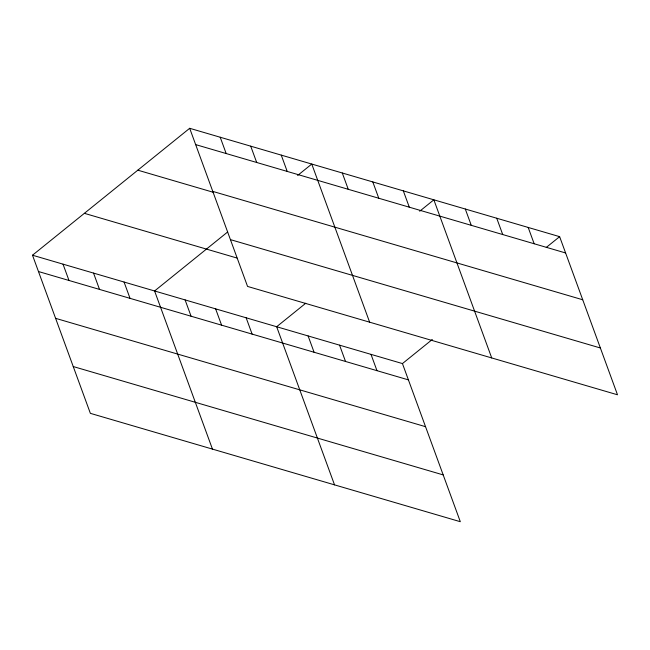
<?xml version="1.0" encoding="UTF-8"?>
<svg xmlns="http://www.w3.org/2000/svg" width="650" height="650" viewBox="0 0 650 650"><rect width="100%" height="100%" fill="white"/><g stroke="black" fill="none" stroke-linecap="round" stroke-linejoin="round"><path stroke-width="0.97" d="M32.5 255.214L402.447 363.577L460.314 521.706L90.366 413.343L32.5 255.214L189.686 128.294L559.634 236.657L617.5 394.786L247.553 286.423L189.686 128.294M227.671 231.953L154.586 290.973L212.453 449.109M297.619 175.476L311.764 164.052L369.631 322.181M305.744 303.249L276.664 326.731L334.531 484.868M419.705 211.234L433.851 199.81L491.717 357.939M402.447 363.577L432.315 339.463M546.268 247.439L559.634 236.657M195.65 144.601L565.597 252.964M212.778 191.401L582.725 299.764M137.816 170.178L213.159 192.246M230.425 239.623L600.372 347.986M84.37 213.33L236.974 258.034M38.472 271.529L408.419 379.884M55.591 318.329L425.547 426.684M73.239 366.543L443.194 474.906M528.19 227.443L534.154 243.75M496.738 218.229L502.71 234.544M465.294 209.024L471.266 225.331M403.325 190.873L409.297 207.179M372.808 181.935L378.779 198.242M342.29 172.989L348.254 189.304M371.004 354.364L376.976 370.671M281.247 155.114L287.211 171.421M339.56 345.158L345.524 361.465M250.721 146.169L256.693 162.484M308.116 335.944L314.08 352.251M220.204 137.231L226.176 153.538M246.147 317.793L252.111 334.1M215.621 308.856L221.593 325.162M185.104 299.918L191.076 316.225M124.061 282.035L130.032 298.342M93.543 273.098L99.507 289.404M63.017 264.16L68.989 280.467"/></g></svg>
